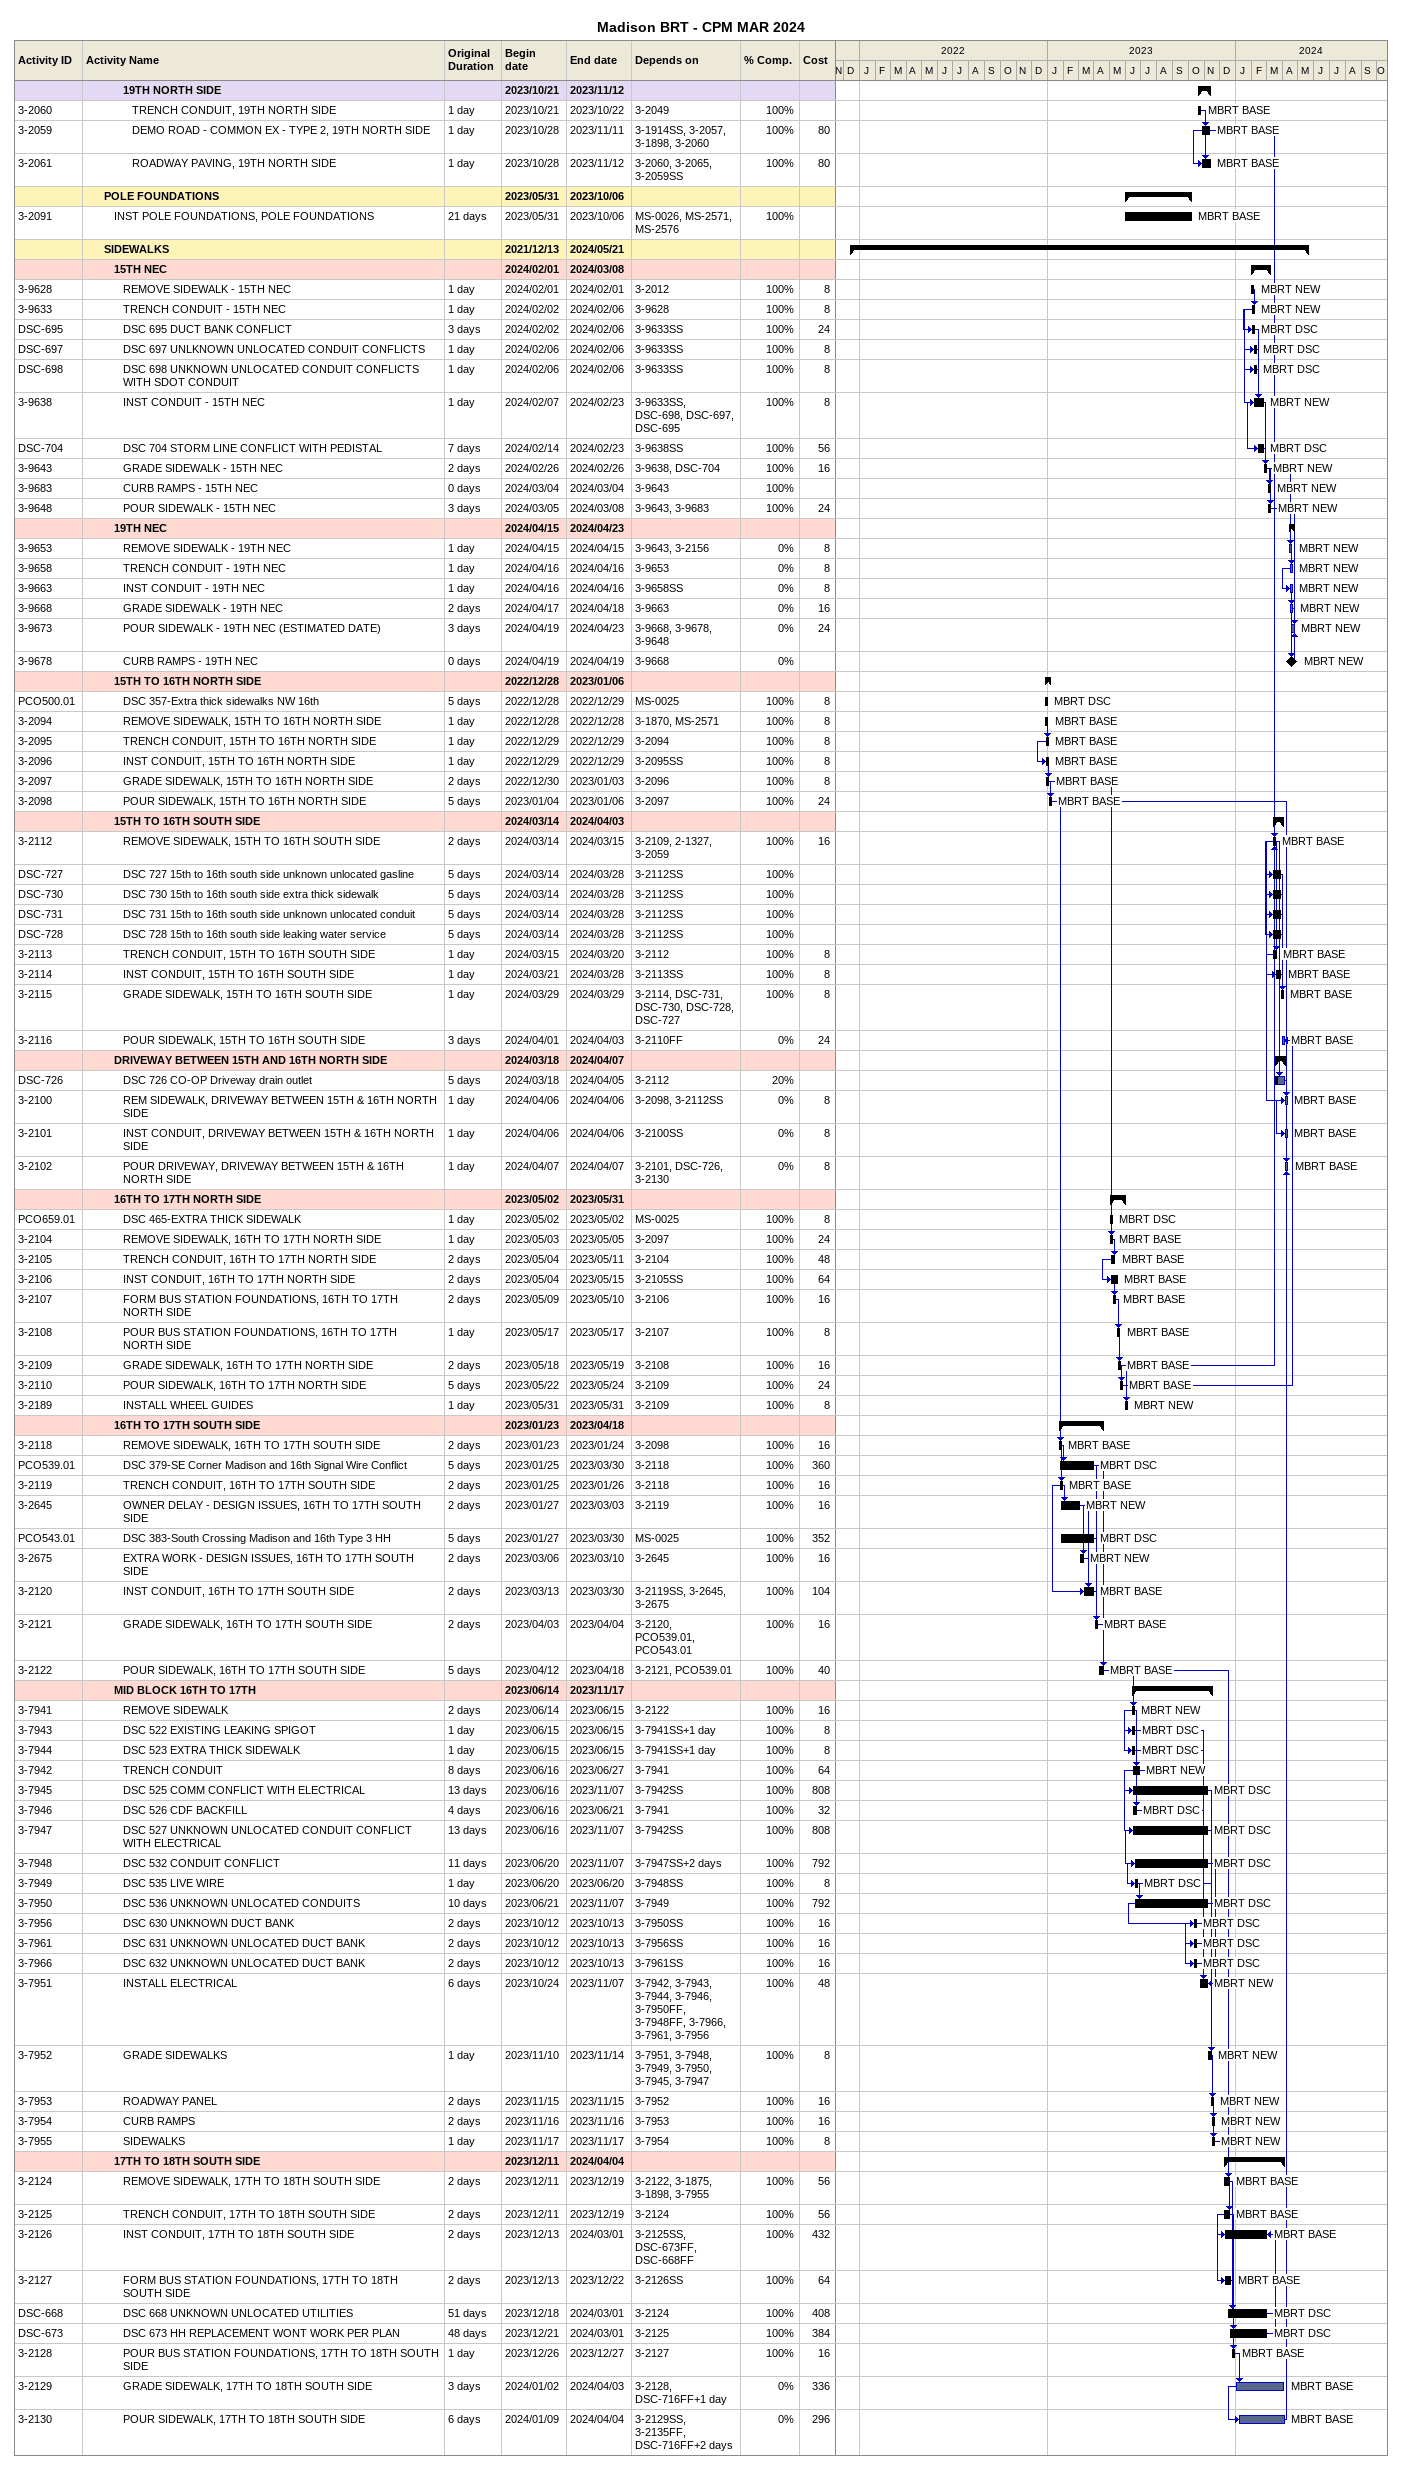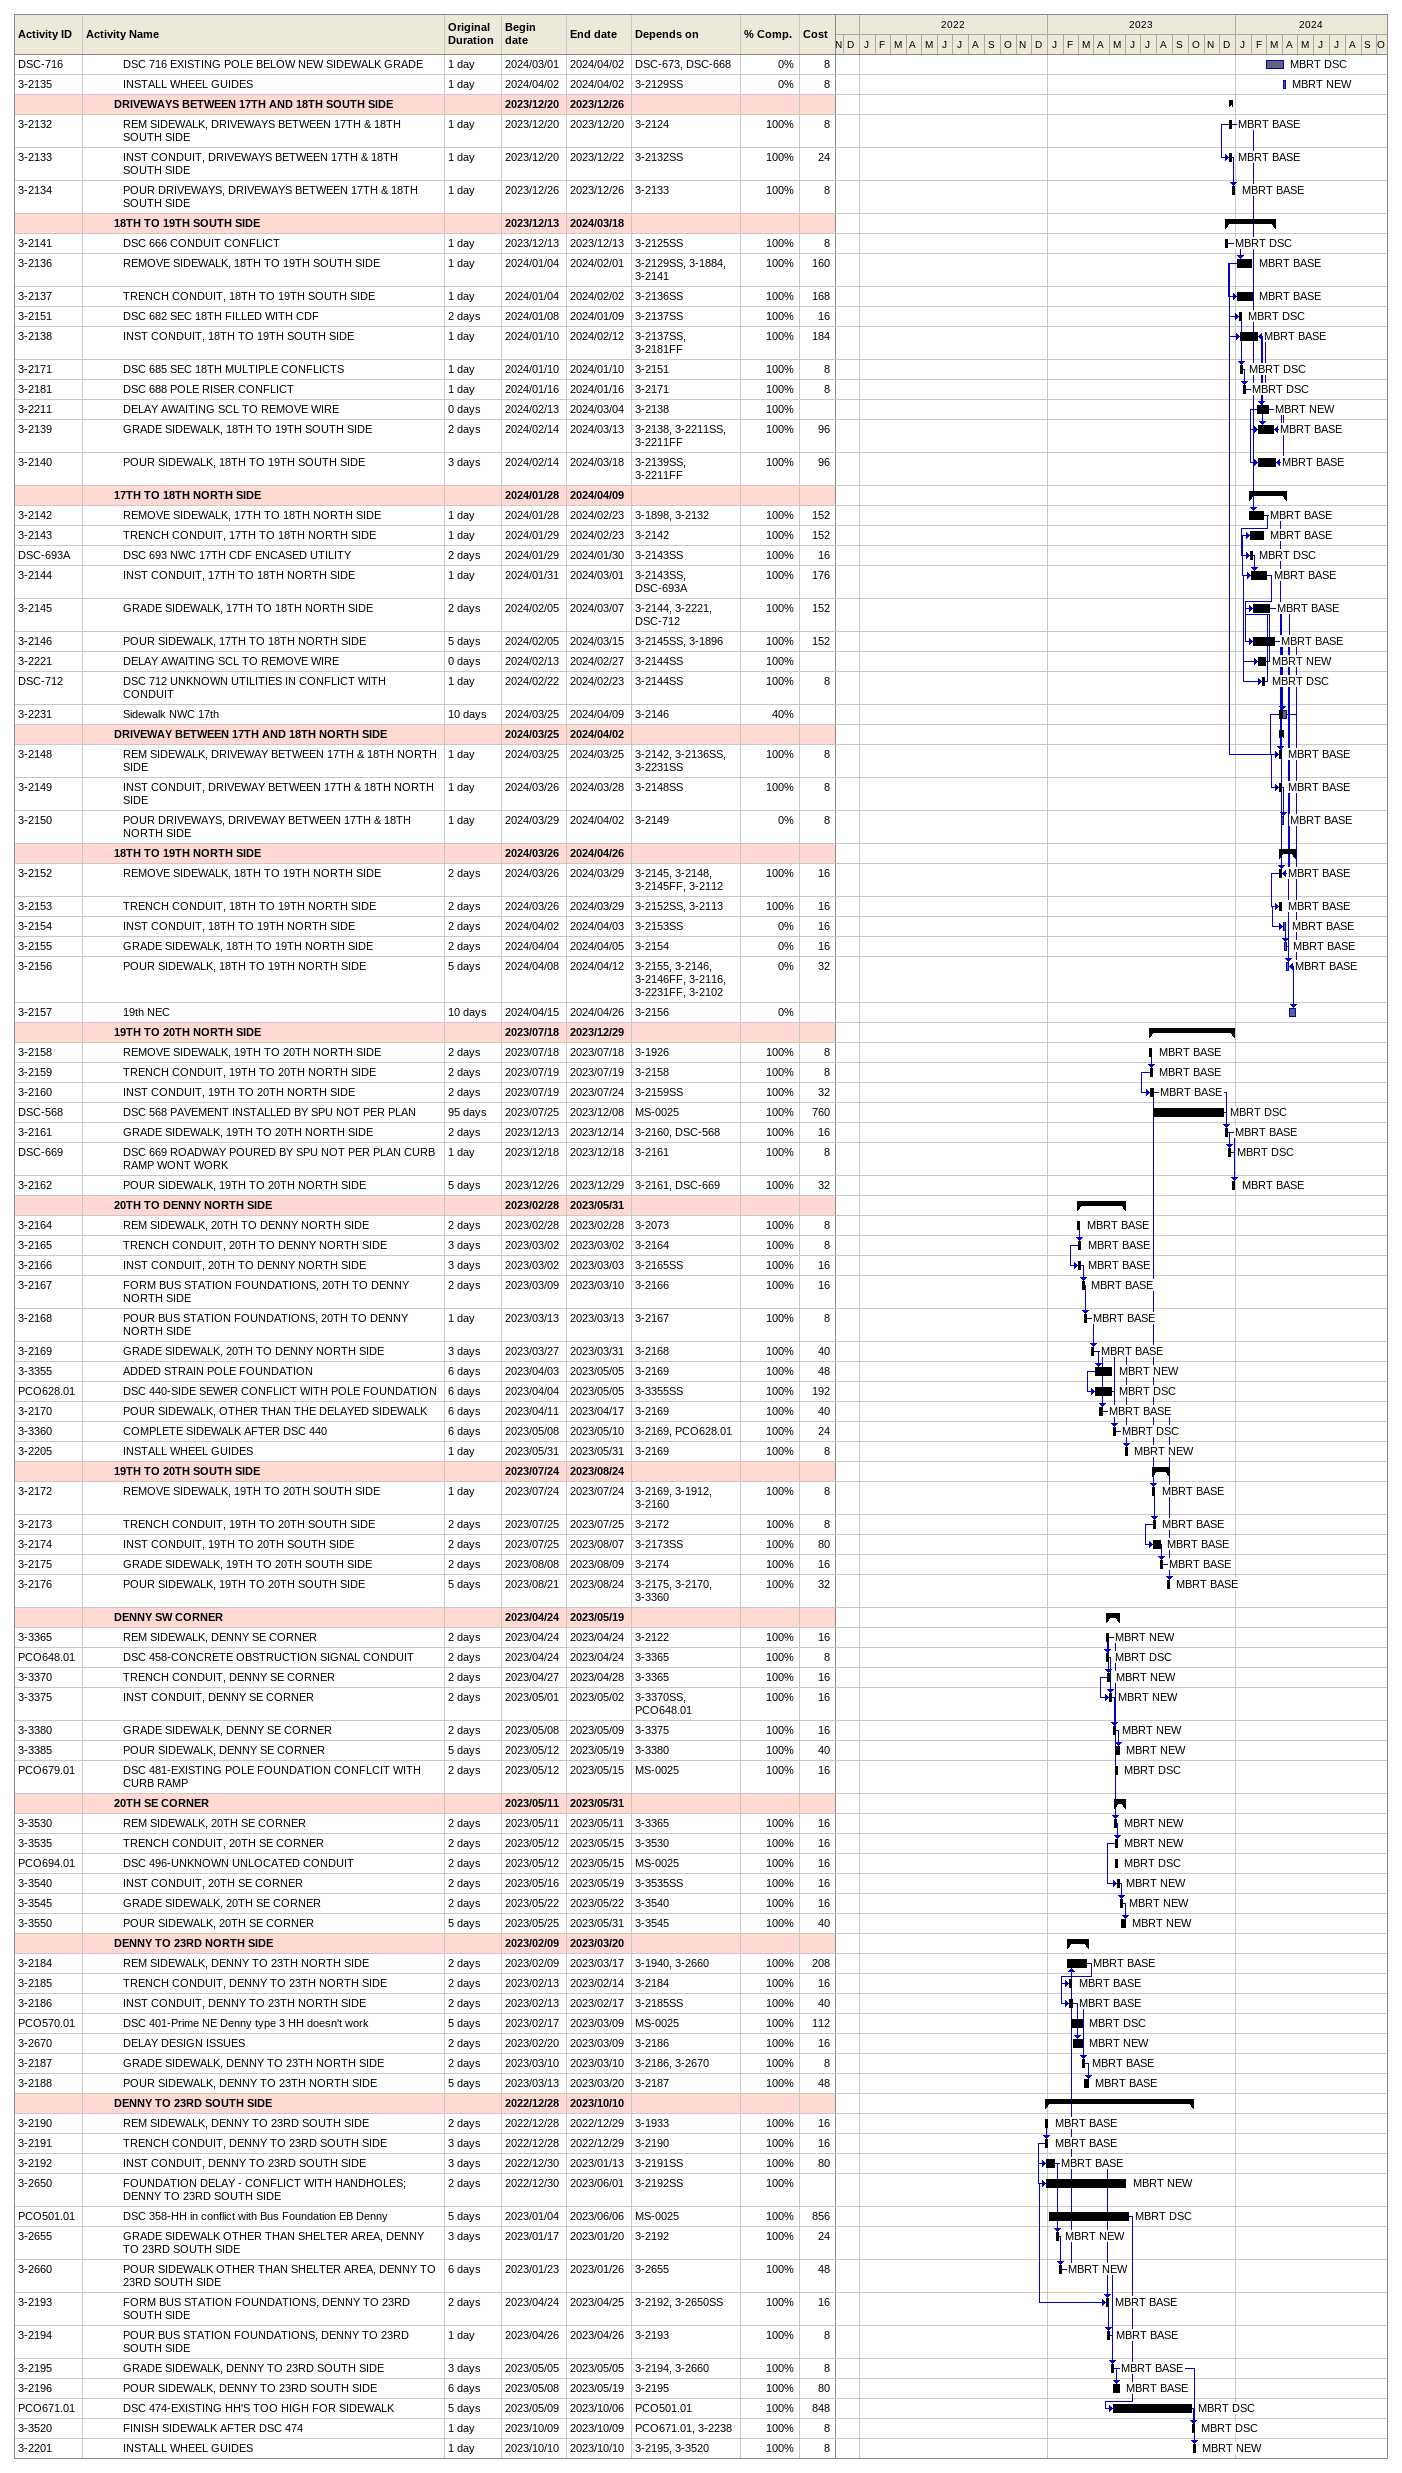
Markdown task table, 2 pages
Madison BRT - CPM MAR 2024

| ID | Level | Task | Original duration | Start | Finish | Predecessors | Resources | % complete | Cost |
|---|---|---|---|---|---|---|---|---|---|
|  | 5 | **19TH NORTH SIDE** |  | 2023-10-21 | 2023-11-12 |  |  |  |  |
| 3-2060 | 6 | TRENCH CONDUIT, 19TH NORTH SIDE | 1d | 2023-10-21 | 2023-10-22 | 3-2049 | MBRT BASE | 100 |  |
| 3-2059 | 6 | DEMO ROAD - COMMON EX - TYPE 2, 19TH NORTH SIDE | 1d | 2023-10-28 | 2023-11-11 | 3-1914SS, 3-2057, 3-1898, 3-2060 | MBRT BASE | 100 | 80 |
| 3-2061 | 6 | ROADWAY PAVING, 19TH NORTH SIDE | 1d | 2023-10-28 | 2023-11-12 | 3-2060, 3-2065, 3-2059SS | MBRT BASE | 100 | 80 |
|  | 3 | **POLE FOUNDATIONS** |  | 2023-05-31 | 2023-10-06 |  |  |  |  |
| 3-2091 | 4 | INST POLE FOUNDATIONS, POLE FOUNDATIONS | 21d | 2023-05-31 | 2023-10-06 | MS-0026, MS-2571, MS-2576 | MBRT BASE | 100 |  |
|  | 3 | **SIDEWALKS** |  | 2021-12-13 | 2024-05-21 |  |  |  |  |
|  | 4 | **15TH NEC** |  | 2024-02-01 | 2024-03-08 |  |  |  |  |
| 3-9628 | 5 | REMOVE SIDEWALK - 15TH NEC | 1d | 2024-02-01 | 2024-02-01 | 3-2012 | MBRT NEW | 100 | 8 |
| 3-9633 | 5 | TRENCH CONDUIT - 15TH NEC | 1d | 2024-02-02 | 2024-02-06 | 3-9628 | MBRT NEW | 100 | 8 |
| DSC-695 | 5 | DSC 695 DUCT BANK CONFLICT | 3d | 2024-02-02 | 2024-02-06 | 3-9633SS | MBRT DSC | 100 | 24 |
| DSC-697 | 5 | DSC 697 UNLKNOWN UNLOCATED CONDUIT CONFLICTS | 1d | 2024-02-06 | 2024-02-06 | 3-9633SS | MBRT DSC | 100 | 8 |
| DSC-698 | 5 | DSC 698 UNKNOWN UNLOCATED CONDUIT CONFLICTS WITH SDOT CONDUIT | 1d | 2024-02-06 | 2024-02-06 | 3-9633SS | MBRT DSC | 100 | 8 |
| 3-9638 | 5 | INST CONDUIT - 15TH NEC | 1d | 2024-02-07 | 2024-02-23 | 3-9633SS, DSC-698, DSC-697, DSC-695 | MBRT NEW | 100 | 8 |
| DSC-704 | 5 | DSC 704 STORM LINE CONFLICT WITH PEDISTAL | 7d | 2024-02-14 | 2024-02-23 | 3-9638SS | MBRT DSC | 100 | 56 |
| 3-9643 | 5 | GRADE SIDEWALK - 15TH NEC | 2d | 2024-02-26 | 2024-02-26 | 3-9638, DSC-704 | MBRT NEW | 100 | 16 |
| 3-9683 | 5 | CURB RAMPS - 15TH NEC | 0d | 2024-03-04 | 2024-03-04 | 3-9643 | MBRT NEW | 100 |  |
| 3-9648 | 5 | POUR SIDEWALK - 15TH NEC | 3d | 2024-03-05 | 2024-03-08 | 3-9643, 3-9683 | MBRT NEW | 100 | 24 |
|  | 4 | **19TH NEC** |  | 2024-04-15 | 2024-04-23 |  |  |  |  |
| 3-9653 | 5 | REMOVE SIDEWALK - 19TH NEC | 1d | 2024-04-15 | 2024-04-15 | 3-9643, 3-2156 | MBRT NEW | 0 | 8 |
| 3-9658 | 5 | TRENCH CONDUIT - 19TH NEC | 1d | 2024-04-16 | 2024-04-16 | 3-9653 | MBRT NEW | 0 | 8 |
| 3-9663 | 5 | INST CONDUIT - 19TH NEC | 1d | 2024-04-16 | 2024-04-16 | 3-9658SS | MBRT NEW | 0 | 8 |
| 3-9668 | 5 | GRADE SIDEWALK - 19TH NEC | 2d | 2024-04-17 | 2024-04-18 | 3-9663 | MBRT NEW | 0 | 16 |
| 3-9673 | 5 | POUR SIDEWALK - 19TH NEC (ESTIMATED DATE) | 3d | 2024-04-19 | 2024-04-23 | 3-9668, 3-9678, 3-9648 | MBRT NEW | 0 | 24 |
| 3-9678 | 5 | CURB RAMPS - 19TH NEC | 0d | 2024-04-19 | 2024-04-19 | 3-9668 | MBRT NEW | 0 |  |
|  | 4 | **15TH TO 16TH NORTH SIDE** |  | 2022-12-28 | 2023-01-06 |  |  |  |  |
| PCO500.01 | 5 | DSC 357-Extra thick sidewalks NW 16th | 5d | 2022-12-28 | 2022-12-29 | MS-0025 | MBRT DSC | 100 | 8 |
| 3-2094 | 5 | REMOVE SIDEWALK, 15TH TO 16TH NORTH SIDE | 1d | 2022-12-28 | 2022-12-28 | 3-1870, MS-2571 | MBRT BASE | 100 | 8 |
| 3-2095 | 5 | TRENCH CONDUIT, 15TH TO 16TH NORTH SIDE | 1d | 2022-12-29 | 2022-12-29 | 3-2094 | MBRT BASE | 100 | 8 |
| 3-2096 | 5 | INST CONDUIT, 15TH TO 16TH NORTH SIDE | 1d | 2022-12-29 | 2022-12-29 | 3-2095SS | MBRT BASE | 100 | 8 |
| 3-2097 | 5 | GRADE SIDEWALK, 15TH TO 16TH NORTH SIDE | 2d | 2022-12-30 | 2023-01-03 | 3-2096 | MBRT BASE | 100 | 8 |
| 3-2098 | 5 | POUR SIDEWALK, 15TH TO 16TH NORTH SIDE | 5d | 2023-01-04 | 2023-01-06 | 3-2097 | MBRT BASE | 100 | 24 |
|  | 4 | **15TH TO 16TH SOUTH SIDE** |  | 2024-03-14 | 2024-04-03 |  |  |  |  |
| 3-2112 | 5 | REMOVE SIDEWALK, 15TH TO 16TH SOUTH SIDE | 2d | 2024-03-14 | 2024-03-15 | 3-2109, 2-1327, 3-2059 | MBRT BASE | 100 | 16 |
| DSC-727 | 5 | DSC 727 15th to 16th south side unknown unlocated gasline | 5d | 2024-03-14 | 2024-03-28 | 3-2112SS |  | 100 |  |
| DSC-730 | 5 | DSC 730 15th to 16th south side extra thick sidewalk | 5d | 2024-03-14 | 2024-03-28 | 3-2112SS |  | 100 |  |
| DSC-731 | 5 | DSC 731 15th to 16th south side unknown unlocated conduit | 5d | 2024-03-14 | 2024-03-28 | 3-2112SS |  | 100 |  |
| DSC-728 | 5 | DSC 728 15th to 16th south side leaking water service | 5d | 2024-03-14 | 2024-03-28 | 3-2112SS |  | 100 |  |
| 3-2113 | 5 | TRENCH CONDUIT, 15TH TO 16TH SOUTH SIDE | 1d | 2024-03-15 | 2024-03-20 | 3-2112 | MBRT BASE | 100 | 8 |
| 3-2114 | 5 | INST CONDUIT, 15TH TO 16TH SOUTH SIDE | 1d | 2024-03-21 | 2024-03-28 | 3-2113SS | MBRT BASE | 100 | 8 |
| 3-2115 | 5 | GRADE SIDEWALK, 15TH TO 16TH SOUTH SIDE | 1d | 2024-03-29 | 2024-03-29 | 3-2114, DSC-731, DSC-730, DSC-728, DSC-727 | MBRT BASE | 100 | 8 |
| 3-2116 | 5 | POUR SIDEWALK, 15TH TO 16TH SOUTH SIDE | 3d | 2024-04-01 | 2024-04-03 | 3-2110FF | MBRT BASE | 0 | 24 |
|  | 4 | **DRIVEWAY BETWEEN 15TH AND 16TH NORTH SIDE** |  | 2024-03-18 | 2024-04-07 |  |  |  |  |
| DSC-726 | 5 | DSC 726 CO-OP Driveway drain outlet | 5d | 2024-03-18 | 2024-04-05 | 3-2112 |  | 20 |  |
| 3-2100 | 5 | REM SIDEWALK, DRIVEWAY BETWEEN 15TH & 16TH NORTH SIDE | 1d | 2024-04-06 | 2024-04-06 | 3-2098, 3-2112SS | MBRT BASE | 0 | 8 |
| 3-2101 | 5 | INST CONDUIT, DRIVEWAY BETWEEN 15TH & 16TH NORTH SIDE | 1d | 2024-04-06 | 2024-04-06 | 3-2100SS | MBRT BASE | 0 | 8 |
| 3-2102 | 5 | POUR DRIVEWAY, DRIVEWAY BETWEEN 15TH & 16TH NORTH SIDE | 1d | 2024-04-07 | 2024-04-07 | 3-2101, DSC-726, 3-2130 | MBRT BASE | 0 | 8 |
|  | 4 | **16TH TO 17TH NORTH SIDE** |  | 2023-05-02 | 2023-05-31 |  |  |  |  |
| PCO659.01 | 5 | DSC 465-EXTRA THICK SIDEWALK | 1d | 2023-05-02 | 2023-05-02 | MS-0025 | MBRT DSC | 100 | 8 |
| 3-2104 | 5 | REMOVE SIDEWALK, 16TH TO 17TH NORTH SIDE | 1d | 2023-05-03 | 2023-05-05 | 3-2097 | MBRT BASE | 100 | 24 |
| 3-2105 | 5 | TRENCH CONDUIT, 16TH TO 17TH NORTH SIDE | 2d | 2023-05-04 | 2023-05-11 | 3-2104 | MBRT BASE | 100 | 48 |
| 3-2106 | 5 | INST CONDUIT, 16TH TO 17TH NORTH SIDE | 2d | 2023-05-04 | 2023-05-15 | 3-2105SS | MBRT BASE | 100 | 64 |
| 3-2107 | 5 | FORM BUS STATION FOUNDATIONS, 16TH TO 17TH NORTH SIDE | 2d | 2023-05-09 | 2023-05-10 | 3-2106 | MBRT BASE | 100 | 16 |
| 3-2108 | 5 | POUR BUS STATION FOUNDATIONS, 16TH TO 17TH NORTH SIDE | 1d | 2023-05-17 | 2023-05-17 | 3-2107 | MBRT BASE | 100 | 8 |
| 3-2109 | 5 | GRADE SIDEWALK, 16TH TO 17TH NORTH SIDE | 2d | 2023-05-18 | 2023-05-19 | 3-2108 | MBRT BASE | 100 | 16 |
| 3-2110 | 5 | POUR SIDEWALK, 16TH TO 17TH NORTH SIDE | 5d | 2023-05-22 | 2023-05-24 | 3-2109 | MBRT BASE | 100 | 24 |
| 3-2189 | 5 | INSTALL WHEEL GUIDES | 1d | 2023-05-31 | 2023-05-31 | 3-2109 | MBRT NEW | 100 | 8 |
|  | 4 | **16TH TO 17TH SOUTH SIDE** |  | 2023-01-23 | 2023-04-18 |  |  |  |  |
| 3-2118 | 5 | REMOVE SIDEWALK, 16TH TO 17TH SOUTH SIDE | 2d | 2023-01-23 | 2023-01-24 | 3-2098 | MBRT BASE | 100 | 16 |
| PCO539.01 | 5 | DSC 379-SE Corner Madison and 16th Signal Wire Conflict | 5d | 2023-01-25 | 2023-03-30 | 3-2118 | MBRT DSC | 100 | 360 |
| 3-2119 | 5 | TRENCH CONDUIT, 16TH TO 17TH SOUTH SIDE | 2d | 2023-01-25 | 2023-01-26 | 3-2118 | MBRT BASE | 100 | 16 |
| 3-2645 | 5 | OWNER DELAY - DESIGN ISSUES, 16TH TO 17TH SOUTH SIDE | 2d | 2023-01-27 | 2023-03-03 | 3-2119 | MBRT NEW | 100 | 16 |
| PCO543.01 | 5 | DSC 383-South Crossing Madison and 16th Type 3 HH | 5d | 2023-01-27 | 2023-03-30 | MS-0025 | MBRT DSC | 100 | 352 |
| 3-2675 | 5 | EXTRA WORK - DESIGN ISSUES, 16TH TO 17TH SOUTH SIDE | 2d | 2023-03-06 | 2023-03-10 | 3-2645 | MBRT NEW | 100 | 16 |
| 3-2120 | 5 | INST CONDUIT, 16TH TO 17TH SOUTH SIDE | 2d | 2023-03-13 | 2023-03-30 | 3-2119SS, 3-2645, 3-2675 | MBRT BASE | 100 | 104 |
| 3-2121 | 5 | GRADE SIDEWALK, 16TH TO 17TH SOUTH SIDE | 2d | 2023-04-03 | 2023-04-04 | 3-2120, PCO539.01, PCO543.01 | MBRT BASE | 100 | 16 |
| 3-2122 | 5 | POUR SIDEWALK, 16TH TO 17TH SOUTH SIDE | 5d | 2023-04-12 | 2023-04-18 | 3-2121, PCO539.01 | MBRT BASE | 100 | 40 |
|  | 4 | **MID BLOCK 16TH TO 17TH** |  | 2023-06-14 | 2023-11-17 |  |  |  |  |
| 3-7941 | 5 | REMOVE SIDEWALK | 2d | 2023-06-14 | 2023-06-15 | 3-2122 | MBRT NEW | 100 | 16 |
| 3-7943 | 5 | DSC 522 EXISTING LEAKING SPIGOT | 1d | 2023-06-15 | 2023-06-15 | 3-7941SS+1d | MBRT DSC | 100 | 8 |
| 3-7944 | 5 | DSC 523 EXTRA THICK SIDEWALK | 1d | 2023-06-15 | 2023-06-15 | 3-7941SS+1d | MBRT DSC | 100 | 8 |
| 3-7942 | 5 | TRENCH CONDUIT | 8d | 2023-06-16 | 2023-06-27 | 3-7941 | MBRT NEW | 100 | 64 |
| 3-7945 | 5 | DSC 525 COMM CONFLICT WITH ELECTRICAL | 13d | 2023-06-16 | 2023-11-07 | 3-7942SS | MBRT DSC | 100 | 808 |
| 3-7946 | 5 | DSC 526 CDF BACKFILL | 4d | 2023-06-16 | 2023-06-21 | 3-7941 | MBRT DSC | 100 | 32 |
| 3-7947 | 5 | DSC 527 UNKNOWN UNLOCATED CONDUIT CONFLICT WITH ELECTRICAL | 13d | 2023-06-16 | 2023-11-07 | 3-7942SS | MBRT DSC | 100 | 808 |
| 3-7948 | 5 | DSC 532 CONDUIT CONFLICT | 11d | 2023-06-20 | 2023-11-07 | 3-7947SS+2d | MBRT DSC | 100 | 792 |
| 3-7949 | 5 | DSC 535 LIVE WIRE | 1d | 2023-06-20 | 2023-06-20 | 3-7948SS | MBRT DSC | 100 | 8 |
| 3-7950 | 5 | DSC 536 UNKNOWN UNLOCATED CONDUITS | 10d | 2023-06-21 | 2023-11-07 | 3-7949 | MBRT DSC | 100 | 792 |
| 3-7956 | 5 | DSC 630 UNKNOWN DUCT BANK | 2d | 2023-10-12 | 2023-10-13 | 3-7950SS | MBRT DSC | 100 | 16 |
| 3-7961 | 5 | DSC 631 UNKNOWN UNLOCATED DUCT BANK | 2d | 2023-10-12 | 2023-10-13 | 3-7956SS | MBRT DSC | 100 | 16 |
| 3-7966 | 5 | DSC 632 UNKNOWN UNLOCATED DUCT BANK | 2d | 2023-10-12 | 2023-10-13 | 3-7961SS | MBRT DSC | 100 | 16 |
| 3-7951 | 5 | INSTALL ELECTRICAL | 6d | 2023-10-24 | 2023-11-07 | 3-7942, 3-7943, 3-7944, 3-7946, 3-7950FF, 3-7948FF, 3-7966, 3-7961, 3-7956 | MBRT NEW | 100 | 48 |
| 3-7952 | 5 | GRADE SIDEWALKS | 1d | 2023-11-10 | 2023-11-14 | 3-7951, 3-7948, 3-7949, 3-7950, 3-7945, 3-7947 | MBRT NEW | 100 | 8 |
| 3-7953 | 5 | ROADWAY PANEL | 2d | 2023-11-15 | 2023-11-15 | 3-7952 | MBRT NEW | 100 | 16 |
| 3-7954 | 5 | CURB RAMPS | 2d | 2023-11-16 | 2023-11-16 | 3-7953 | MBRT NEW | 100 | 16 |
| 3-7955 | 5 | SIDEWALKS | 1d | 2023-11-17 | 2023-11-17 | 3-7954 | MBRT NEW | 100 | 8 |
|  | 4 | **17TH TO 18TH SOUTH SIDE** |  | 2023-12-11 | 2024-04-04 |  |  |  |  |
| 3-2124 | 5 | REMOVE SIDEWALK, 17TH TO 18TH SOUTH SIDE | 2d | 2023-12-11 | 2023-12-19 | 3-2122, 3-1875, 3-1898, 3-7955 | MBRT BASE | 100 | 56 |
| 3-2125 | 5 | TRENCH CONDUIT, 17TH TO 18TH SOUTH SIDE | 2d | 2023-12-11 | 2023-12-19 | 3-2124 | MBRT BASE | 100 | 56 |
| 3-2126 | 5 | INST CONDUIT, 17TH TO 18TH SOUTH SIDE | 2d | 2023-12-13 | 2024-03-01 | 3-2125SS, DSC-673FF, DSC-668FF | MBRT BASE | 100 | 432 |
| 3-2127 | 5 | FORM BUS STATION FOUNDATIONS, 17TH TO 18TH SOUTH SIDE | 2d | 2023-12-13 | 2023-12-22 | 3-2126SS | MBRT BASE | 100 | 64 |
| DSC-668 | 5 | DSC 668 UNKNOWN UNLOCATED UTILITIES | 51d | 2023-12-18 | 2024-03-01 | 3-2124 | MBRT DSC | 100 | 408 |
| DSC-673 | 5 | DSC 673 HH REPLACEMENT WONT WORK PER PLAN | 48d | 2023-12-21 | 2024-03-01 | 3-2125 | MBRT DSC | 100 | 384 |
| 3-2128 | 5 | POUR BUS STATION FOUNDATIONS, 17TH TO 18TH SOUTH SIDE | 1d | 2023-12-26 | 2023-12-27 | 3-2127 | MBRT BASE | 100 | 16 |
| 3-2129 | 5 | GRADE SIDEWALK, 17TH TO 18TH SOUTH SIDE | 3d | 2024-01-02 | 2024-04-03 | 3-2128, DSC-716FF+1d | MBRT BASE | 0 | 336 |
| 3-2130 | 5 | POUR SIDEWALK, 17TH TO 18TH SOUTH SIDE | 6d | 2024-01-09 | 2024-04-04 | 3-2129SS, 3-2135FF, DSC-716FF+2d | MBRT BASE | 0 | 296 |
| DSC-716 | 5 | DSC 716 EXISTING POLE BELOW NEW SIDEWALK GRADE | 1d | 2024-03-01 | 2024-04-02 | DSC-673, DSC-668 | MBRT DSC | 0 | 8 |
| 3-2135 | 5 | INSTALL WHEEL GUIDES | 1d | 2024-04-02 | 2024-04-02 | 3-2129SS | MBRT NEW | 0 | 8 |
|  | 4 | **DRIVEWAYS BETWEEN 17TH AND 18TH SOUTH SIDE** |  | 2023-12-20 | 2023-12-26 |  |  |  |  |
| 3-2132 | 5 | REM SIDEWALK, DRIVEWAYS BETWEEN 17TH & 18TH SOUTH SIDE | 1d | 2023-12-20 | 2023-12-20 | 3-2124 | MBRT BASE | 100 | 8 |
| 3-2133 | 5 | INST CONDUIT, DRIVEWAYS BETWEEN 17TH & 18TH SOUTH SIDE | 1d | 2023-12-20 | 2023-12-22 | 3-2132SS | MBRT BASE | 100 | 24 |
| 3-2134 | 5 | POUR DRIVEWAYS, DRIVEWAYS BETWEEN 17TH & 18TH SOUTH SIDE | 1d | 2023-12-26 | 2023-12-26 | 3-2133 | MBRT BASE | 100 | 8 |
|  | 4 | **18TH TO 19TH SOUTH SIDE** |  | 2023-12-13 | 2024-03-18 |  |  |  |  |
| 3-2141 | 5 | DSC 666 CONDUIT CONFLICT | 1d | 2023-12-13 | 2023-12-13 | 3-2125SS | MBRT DSC | 100 | 8 |
| 3-2136 | 5 | REMOVE SIDEWALK, 18TH TO 19TH SOUTH SIDE | 1d | 2024-01-04 | 2024-02-01 | 3-2129SS, 3-1884, 3-2141 | MBRT BASE | 100 | 160 |
| 3-2137 | 5 | TRENCH CONDUIT, 18TH TO 19TH SOUTH SIDE | 1d | 2024-01-04 | 2024-02-02 | 3-2136SS | MBRT BASE | 100 | 168 |
| 3-2151 | 5 | DSC 682 SEC 18TH FILLED WITH CDF | 2d | 2024-01-08 | 2024-01-09 | 3-2137SS | MBRT DSC | 100 | 16 |
| 3-2138 | 5 | INST CONDUIT, 18TH TO 19TH SOUTH SIDE | 1d | 2024-01-10 | 2024-02-12 | 3-2137SS, 3-2181FF | MBRT BASE | 100 | 184 |
| 3-2171 | 5 | DSC 685 SEC 18TH MULTIPLE CONFLICTS | 1d | 2024-01-10 | 2024-01-10 | 3-2151 | MBRT DSC | 100 | 8 |
| 3-2181 | 5 | DSC 688 POLE RISER CONFLICT | 1d | 2024-01-16 | 2024-01-16 | 3-2171 | MBRT DSC | 100 | 8 |
| 3-2211 | 5 | DELAY AWAITING SCL TO REMOVE WIRE | 0d | 2024-02-13 | 2024-03-04 | 3-2138 | MBRT NEW | 100 |  |
| 3-2139 | 5 | GRADE SIDEWALK, 18TH TO 19TH SOUTH SIDE | 2d | 2024-02-14 | 2024-03-13 | 3-2138, 3-2211SS, 3-2211FF | MBRT BASE | 100 | 96 |
| 3-2140 | 5 | POUR SIDEWALK, 18TH TO 19TH SOUTH SIDE | 3d | 2024-02-14 | 2024-03-18 | 3-2139SS, 3-2211FF | MBRT BASE | 100 | 96 |
|  | 4 | **17TH TO 18TH NORTH SIDE** |  | 2024-01-28 | 2024-04-09 |  |  |  |  |
| 3-2142 | 5 | REMOVE SIDEWALK, 17TH TO 18TH NORTH SIDE | 1d | 2024-01-28 | 2024-02-23 | 3-1898, 3-2132 | MBRT BASE | 100 | 152 |
| 3-2143 | 5 | TRENCH CONDUIT, 17TH TO 18TH NORTH SIDE | 1d | 2024-01-29 | 2024-02-23 | 3-2142 | MBRT BASE | 100 | 152 |
| DSC-693A | 5 | DSC 693 NWC 17TH CDF ENCASED UTILITY | 2d | 2024-01-29 | 2024-01-30 | 3-2143SS | MBRT DSC | 100 | 16 |
| 3-2144 | 5 | INST CONDUIT, 17TH TO 18TH NORTH SIDE | 1d | 2024-01-31 | 2024-03-01 | 3-2143SS, DSC-693A | MBRT BASE | 100 | 176 |
| 3-2145 | 5 | GRADE SIDEWALK, 17TH TO 18TH NORTH SIDE | 2d | 2024-02-05 | 2024-03-07 | 3-2144, 3-2221, DSC-712 | MBRT BASE | 100 | 152 |
| 3-2146 | 5 | POUR SIDEWALK, 17TH TO 18TH NORTH SIDE | 5d | 2024-02-05 | 2024-03-15 | 3-2145SS, 3-1896 | MBRT BASE | 100 | 152 |
| 3-2221 | 5 | DELAY AWAITING SCL TO REMOVE WIRE | 0d | 2024-02-13 | 2024-02-27 | 3-2144SS | MBRT NEW | 100 |  |
| DSC-712 | 5 | DSC 712 UNKNOWN UTILITIES IN CONFLICT WITH CONDUIT | 1d | 2024-02-22 | 2024-02-23 | 3-2144SS | MBRT DSC | 100 | 8 |
| 3-2231 | 5 | Sidewalk NWC 17th | 10d | 2024-03-25 | 2024-04-09 | 3-2146 |  | 40 |  |
|  | 4 | **DRIVEWAY BETWEEN 17TH AND 18TH NORTH SIDE** |  | 2024-03-25 | 2024-04-02 |  |  |  |  |
| 3-2148 | 5 | REM SIDEWALK, DRIVEWAY BETWEEN 17TH & 18TH NORTH SIDE | 1d | 2024-03-25 | 2024-03-25 | 3-2142, 3-2136SS, 3-2231SS | MBRT BASE | 100 | 8 |
| 3-2149 | 5 | INST CONDUIT, DRIVEWAY BETWEEN 17TH & 18TH NORTH SIDE | 1d | 2024-03-26 | 2024-03-28 | 3-2148SS | MBRT BASE | 100 | 8 |
| 3-2150 | 5 | POUR DRIVEWAYS, DRIVEWAY BETWEEN 17TH & 18TH NORTH SIDE | 1d | 2024-03-29 | 2024-04-02 | 3-2149 | MBRT BASE | 0 | 8 |
|  | 4 | **18TH TO 19TH NORTH SIDE** |  | 2024-03-26 | 2024-04-26 |  |  |  |  |
| 3-2152 | 5 | REMOVE SIDEWALK, 18TH TO 19TH NORTH SIDE | 2d | 2024-03-26 | 2024-03-29 | 3-2145, 3-2148, 3-2145FF, 3-2112 | MBRT BASE | 100 | 16 |
| 3-2153 | 5 | TRENCH CONDUIT, 18TH TO 19TH NORTH SIDE | 2d | 2024-03-26 | 2024-03-29 | 3-2152SS, 3-2113 | MBRT BASE | 100 | 16 |
| 3-2154 | 5 | INST CONDUIT, 18TH TO 19TH NORTH SIDE | 2d | 2024-04-02 | 2024-04-03 | 3-2153SS | MBRT BASE | 0 | 16 |
| 3-2155 | 5 | GRADE SIDEWALK, 18TH TO 19TH NORTH SIDE | 2d | 2024-04-04 | 2024-04-05 | 3-2154 | MBRT BASE | 0 | 16 |
| 3-2156 | 5 | POUR SIDEWALK, 18TH TO 19TH NORTH SIDE | 5d | 2024-04-08 | 2024-04-12 | 3-2155, 3-2146, 3-2146FF, 3-2116, 3-2231FF, 3-2102 | MBRT BASE | 0 | 32 |
| 3-2157 | 5 | 19th NEC | 10d | 2024-04-15 | 2024-04-26 | 3-2156 |  | 0 |  |
|  | 4 | **19TH TO 20TH NORTH SIDE** |  | 2023-07-18 | 2023-12-29 |  |  |  |  |
| 3-2158 | 5 | REMOVE SIDEWALK, 19TH TO 20TH NORTH SIDE | 2d | 2023-07-18 | 2023-07-18 | 3-1926 | MBRT BASE | 100 | 8 |
| 3-2159 | 5 | TRENCH CONDUIT, 19TH TO 20TH NORTH SIDE | 2d | 2023-07-19 | 2023-07-19 | 3-2158 | MBRT BASE | 100 | 8 |
| 3-2160 | 5 | INST CONDUIT, 19TH TO 20TH NORTH SIDE | 2d | 2023-07-19 | 2023-07-24 | 3-2159SS | MBRT BASE | 100 | 32 |
| DSC-568 | 5 | DSC 568 PAVEMENT INSTALLED BY SPU NOT PER PLAN | 95d | 2023-07-25 | 2023-12-08 | MS-0025 | MBRT DSC | 100 | 760 |
| 3-2161 | 5 | GRADE SIDEWALK, 19TH TO 20TH NORTH SIDE | 2d | 2023-12-13 | 2023-12-14 | 3-2160, DSC-568 | MBRT BASE | 100 | 16 |
| DSC-669 | 5 | DSC 669 ROADWAY POURED BY SPU NOT PER PLAN CURB RAMP WONT WORK | 1d | 2023-12-18 | 2023-12-18 | 3-2161 | MBRT DSC | 100 | 8 |
| 3-2162 | 5 | POUR SIDEWALK, 19TH TO 20TH NORTH SIDE | 5d | 2023-12-26 | 2023-12-29 | 3-2161, DSC-669 | MBRT BASE | 100 | 32 |
|  | 4 | **20TH TO DENNY NORTH SIDE** |  | 2023-02-28 | 2023-05-31 |  |  |  |  |
| 3-2164 | 5 | REM SIDEWALK, 20TH TO DENNY NORTH SIDE | 2d | 2023-02-28 | 2023-02-28 | 3-2073 | MBRT BASE | 100 | 8 |
| 3-2165 | 5 | TRENCH CONDUIT, 20TH TO DENNY NORTH SIDE | 3d | 2023-03-02 | 2023-03-02 | 3-2164 | MBRT BASE | 100 | 8 |
| 3-2166 | 5 | INST CONDUIT, 20TH TO DENNY NORTH SIDE | 3d | 2023-03-02 | 2023-03-03 | 3-2165SS | MBRT BASE | 100 | 16 |
| 3-2167 | 5 | FORM BUS STATION FOUNDATIONS, 20TH TO DENNY NORTH SIDE | 2d | 2023-03-09 | 2023-03-10 | 3-2166 | MBRT BASE | 100 | 16 |
| 3-2168 | 5 | POUR BUS STATION FOUNDATIONS, 20TH TO DENNY NORTH SIDE | 1d | 2023-03-13 | 2023-03-13 | 3-2167 | MBRT BASE | 100 | 8 |
| 3-2169 | 5 | GRADE SIDEWALK, 20TH TO DENNY NORTH SIDE | 3d | 2023-03-27 | 2023-03-31 | 3-2168 | MBRT BASE | 100 | 40 |
| 3-3355 | 5 | ADDED STRAIN POLE FOUNDATION | 6d | 2023-04-03 | 2023-05-05 | 3-2169 | MBRT NEW | 100 | 48 |
| PCO628.01 | 5 | DSC 440-SIDE SEWER CONFLICT WITH POLE FOUNDATION | 6d | 2023-04-04 | 2023-05-05 | 3-3355SS | MBRT DSC | 100 | 192 |
| 3-2170 | 5 | POUR SIDEWALK, OTHER THAN THE DELAYED SIDEWALK | 6d | 2023-04-11 | 2023-04-17 | 3-2169 | MBRT BASE | 100 | 40 |
| 3-3360 | 5 | COMPLETE SIDEWALK AFTER DSC 440 | 6d | 2023-05-08 | 2023-05-10 | 3-2169, PCO628.01 | MBRT DSC | 100 | 24 |
| 3-2205 | 5 | INSTALL WHEEL GUIDES | 1d | 2023-05-31 | 2023-05-31 | 3-2169 | MBRT NEW | 100 | 8 |
|  | 4 | **19TH TO 20TH SOUTH SIDE** |  | 2023-07-24 | 2023-08-24 |  |  |  |  |
| 3-2172 | 5 | REMOVE SIDEWALK, 19TH TO 20TH SOUTH SIDE | 1d | 2023-07-24 | 2023-07-24 | 3-2169, 3-1912, 3-2160 | MBRT BASE | 100 | 8 |
| 3-2173 | 5 | TRENCH CONDUIT, 19TH TO 20TH SOUTH SIDE | 2d | 2023-07-25 | 2023-07-25 | 3-2172 | MBRT BASE | 100 | 8 |
| 3-2174 | 5 | INST CONDUIT, 19TH TO 20TH SOUTH SIDE | 2d | 2023-07-25 | 2023-08-07 | 3-2173SS | MBRT BASE | 100 | 80 |
| 3-2175 | 5 | GRADE SIDEWALK, 19TH TO 20TH SOUTH SIDE | 2d | 2023-08-08 | 2023-08-09 | 3-2174 | MBRT BASE | 100 | 16 |
| 3-2176 | 5 | POUR SIDEWALK, 19TH TO 20TH SOUTH SIDE | 5d | 2023-08-21 | 2023-08-24 | 3-2175, 3-2170, 3-3360 | MBRT BASE | 100 | 32 |
|  | 4 | **DENNY SW CORNER** |  | 2023-04-24 | 2023-05-19 |  |  |  |  |
| 3-3365 | 5 | REM SIDEWALK, DENNY SE CORNER | 2d | 2023-04-24 | 2023-04-24 | 3-2122 | MBRT NEW | 100 | 16 |
| PCO648.01 | 5 | DSC 458-CONCRETE OBSTRUCTION SIGNAL CONDUIT | 2d | 2023-04-24 | 2023-04-24 | 3-3365 | MBRT DSC | 100 | 8 |
| 3-3370 | 5 | TRENCH CONDUIT, DENNY SE CORNER | 2d | 2023-04-27 | 2023-04-28 | 3-3365 | MBRT NEW | 100 | 16 |
| 3-3375 | 5 | INST CONDUIT, DENNY SE CORNER | 2d | 2023-05-01 | 2023-05-02 | 3-3370SS, PCO648.01 | MBRT NEW | 100 | 16 |
| 3-3380 | 5 | GRADE SIDEWALK, DENNY SE CORNER | 2d | 2023-05-08 | 2023-05-09 | 3-3375 | MBRT NEW | 100 | 16 |
| 3-3385 | 5 | POUR SIDEWALK, DENNY SE CORNER | 5d | 2023-05-12 | 2023-05-19 | 3-3380 | MBRT NEW | 100 | 40 |
| PCO679.01 | 5 | DSC 481-EXISTING POLE FOUNDATION CONFLCIT WITH CURB RAMP | 2d | 2023-05-12 | 2023-05-15 | MS-0025 | MBRT DSC | 100 | 16 |
|  | 4 | **20TH SE CORNER** |  | 2023-05-11 | 2023-05-31 |  |  |  |  |
| 3-3530 | 5 | REM SIDEWALK, 20TH SE CORNER | 2d | 2023-05-11 | 2023-05-11 | 3-3365 | MBRT NEW | 100 | 16 |
| 3-3535 | 5 | TRENCH CONDUIT, 20TH SE CORNER | 2d | 2023-05-12 | 2023-05-15 | 3-3530 | MBRT NEW | 100 | 16 |
| PCO694.01 | 5 | DSC 496-UNKNOWN UNLOCATED CONDUIT | 2d | 2023-05-12 | 2023-05-15 | MS-0025 | MBRT DSC | 100 | 16 |
| 3-3540 | 5 | INST CONDUIT, 20TH SE CORNER | 2d | 2023-05-16 | 2023-05-19 | 3-3535SS | MBRT NEW | 100 | 16 |
| 3-3545 | 5 | GRADE SIDEWALK, 20TH SE CORNER | 2d | 2023-05-22 | 2023-05-22 | 3-3540 | MBRT NEW | 100 | 16 |
| 3-3550 | 5 | POUR SIDEWALK, 20TH SE CORNER | 5d | 2023-05-25 | 2023-05-31 | 3-3545 | MBRT NEW | 100 | 40 |
|  | 4 | **DENNY TO 23RD NORTH SIDE** |  | 2023-02-09 | 2023-03-20 |  |  |  |  |
| 3-2184 | 5 | REM SIDEWALK, DENNY TO 23TH NORTH SIDE | 2d | 2023-02-09 | 2023-03-17 | 3-1940, 3-2660 | MBRT BASE | 100 | 208 |
| 3-2185 | 5 | TRENCH CONDUIT, DENNY TO 23TH NORTH SIDE | 2d | 2023-02-13 | 2023-02-14 | 3-2184 | MBRT BASE | 100 | 16 |
| 3-2186 | 5 | INST CONDUIT, DENNY TO 23TH NORTH SIDE | 2d | 2023-02-13 | 2023-02-17 | 3-2185SS | MBRT BASE | 100 | 40 |
| PCO570.01 | 5 | DSC 401-Prime NE Denny type 3 HH doesn't work | 5d | 2023-02-17 | 2023-03-09 | MS-0025 | MBRT DSC | 100 | 112 |
| 3-2670 | 5 | DELAY DESIGN ISSUES | 2d | 2023-02-20 | 2023-03-09 | 3-2186 | MBRT NEW | 100 | 16 |
| 3-2187 | 5 | GRADE SIDEWALK, DENNY TO 23TH NORTH SIDE | 2d | 2023-03-10 | 2023-03-10 | 3-2186, 3-2670 | MBRT BASE | 100 | 8 |
| 3-2188 | 5 | POUR SIDEWALK, DENNY TO 23TH NORTH SIDE | 5d | 2023-03-13 | 2023-03-20 | 3-2187 | MBRT BASE | 100 | 48 |
|  | 4 | **DENNY TO 23RD SOUTH SIDE** |  | 2022-12-28 | 2023-10-10 |  |  |  |  |
| 3-2190 | 5 | REM SIDEWALK, DENNY TO 23RD SOUTH SIDE | 2d | 2022-12-28 | 2022-12-29 | 3-1933 | MBRT BASE | 100 | 16 |
| 3-2191 | 5 | TRENCH CONDUIT, DENNY TO 23RD SOUTH SIDE | 3d | 2022-12-28 | 2022-12-29 | 3-2190 | MBRT BASE | 100 | 16 |
| 3-2192 | 5 | INST CONDUIT, DENNY TO 23RD SOUTH SIDE | 3d | 2022-12-30 | 2023-01-13 | 3-2191SS | MBRT BASE | 100 | 80 |
| 3-2650 | 5 | FOUNDATION DELAY - CONFLICT WITH HANDHOLES; DENNY TO 23RD SOUTH SIDE | 2d | 2022-12-30 | 2023-06-01 | 3-2192SS | MBRT NEW | 100 |  |
| PCO501.01 | 5 | DSC 358-HH in conflict with Bus Foundation EB Denny | 5d | 2023-01-04 | 2023-06-06 | MS-0025 | MBRT DSC | 100 | 856 |
| 3-2655 | 5 | GRADE SIDEWALK OTHER THAN SHELTER AREA, DENNY TO 23RD SOUTH SIDE | 3d | 2023-01-17 | 2023-01-20 | 3-2192 | MBRT NEW | 100 | 24 |
| 3-2660 | 5 | POUR SIDEWALK OTHER THAN SHELTER AREA, DENNY TO 23RD SOUTH SIDE | 6d | 2023-01-23 | 2023-01-26 | 3-2655 | MBRT NEW | 100 | 48 |
| 3-2193 | 5 | FORM BUS STATION FOUNDATIONS, DENNY TO 23RD SOUTH SIDE | 2d | 2023-04-24 | 2023-04-25 | 3-2192, 3-2650SS | MBRT BASE | 100 | 16 |
| 3-2194 | 5 | POUR BUS STATION FOUNDATIONS, DENNY TO 23RD SOUTH SIDE | 1d | 2023-04-26 | 2023-04-26 | 3-2193 | MBRT BASE | 100 | 8 |
| 3-2195 | 5 | GRADE SIDEWALK, DENNY TO 23RD SOUTH SIDE | 3d | 2023-05-05 | 2023-05-05 | 3-2194, 3-2660 | MBRT BASE | 100 | 8 |
| 3-2196 | 5 | POUR SIDEWALK, DENNY TO 23RD SOUTH SIDE | 6d | 2023-05-08 | 2023-05-19 | 3-2195 | MBRT BASE | 100 | 80 |
| PCO671.01 | 5 | DSC 474-EXISTING HH'S TOO HIGH FOR SIDEWALK | 5d | 2023-05-09 | 2023-10-06 | PCO501.01 | MBRT DSC | 100 | 848 |
| 3-3520 | 5 | FINISH SIDEWALK AFTER DSC 474 | 1d | 2023-10-09 | 2023-10-09 | PCO671.01, 3-2238 | MBRT DSC | 100 | 8 |
| 3-2201 | 5 | INSTALL WHEEL GUIDES | 1d | 2023-10-10 | 2023-10-10 | 3-2195, 3-3520 | MBRT NEW | 100 | 8 |
